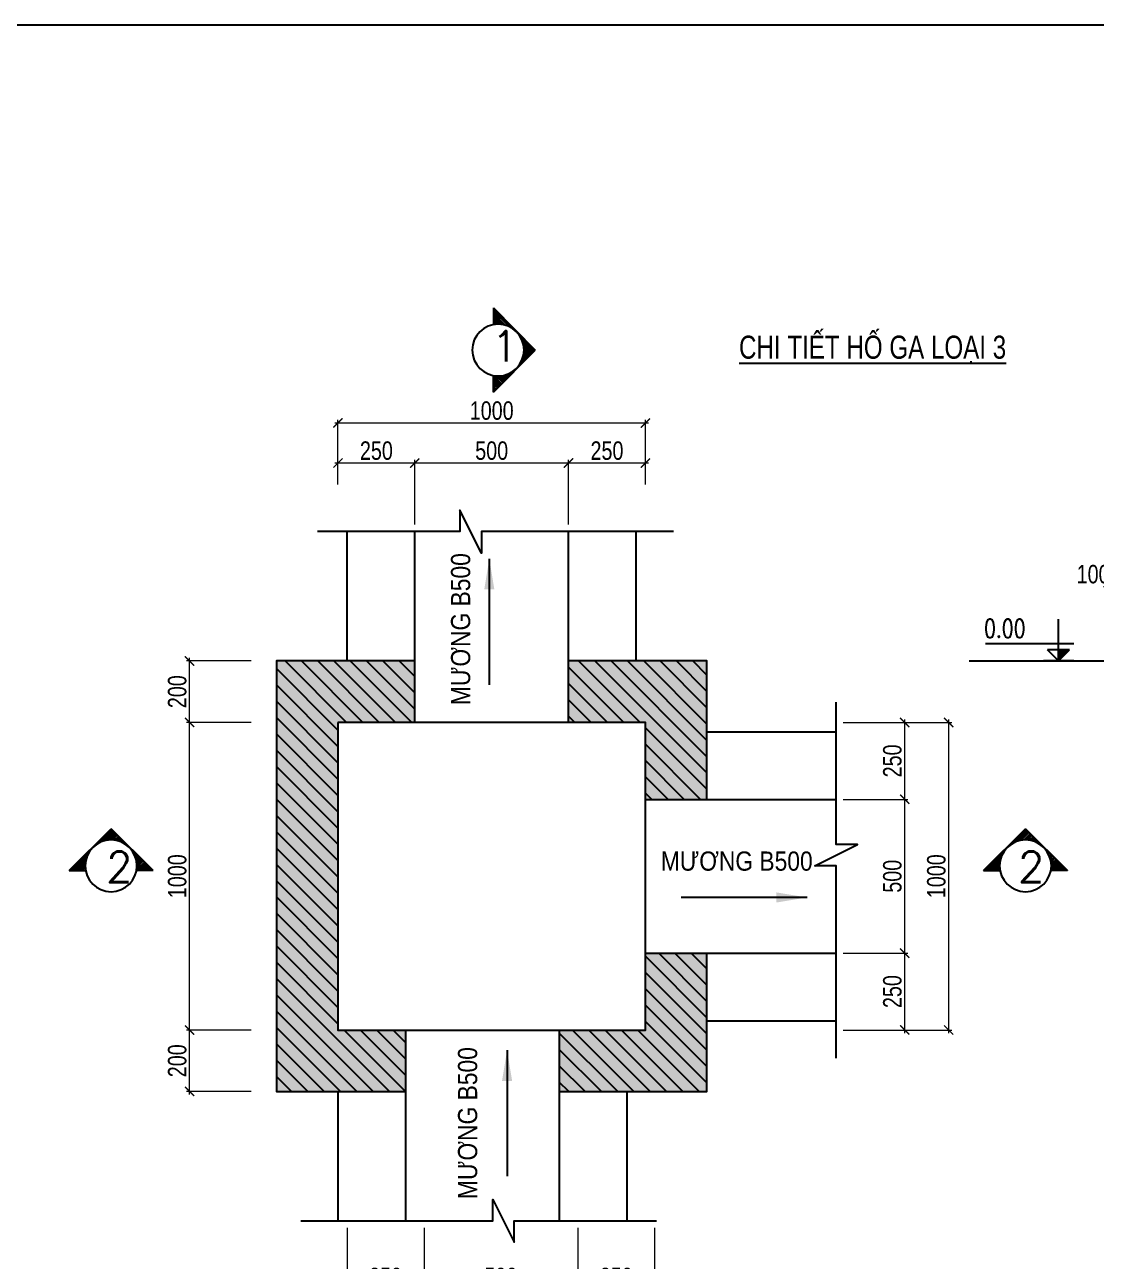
# Model space of a CAD drawing. Header units: millimetres. Extents: x -294625 to 2136527, y -251383 to 128331.
# Drawn here: x 1564891 to 1568376, y -124844 to -120824 of the extents above; entities that cross this region are included whole.
import ezdxf
from ezdxf.enums import TextEntityAlignment as Align

# ---------------------------------------------------------------- set-up
doc = ezdxf.new("R2010")
doc.units = ezdxf.units.MM
doc.linetypes.add('$0$HIDDEN', pattern=[0.375, 0.25, -0.125])
doc.linetypes.add('CONTINOUS', pattern=[0])
doc.layers.get('Defpoints').update_dxf_attribs({"lineweight": 0})
for name, color, linetype in [('1-WALL', 1, 'Continuous'), ('1HATCH', 251, 'Continuous'), ('CHU', 7, 'Continuous'), ('Gtechcons-Text', 7, 'Continuous'), ('HNCD-TEX', 3, 'Continuous'), ('P-Netcat', 6, 'CONTINOUS'), ('S13_Hatch Line', 8, 'Continuous'), ('S14_Annotation', 3, 'Continuous'), ('S24_Wall', 2, 'Continuous'), ('THAY', 7, 'Continuous')]:
    doc.layers.add(name, color=color, linetype=linetype)
for name, color, linetype, lineweight in [('8', 8, 'Continuous', 5), ('CNC291_T', 3, 'Continuous', 13), ('N4--1-OTHER1', 143, 'CONTINOUS', 15), ('S-ANNO-DIMS', 41, 'Continuous', 20), ('yckt nuoc', 3, 'Continuous', 40)]:
    doc.layers.add(name, color=color, linetype=linetype, lineweight=lineweight)
doc.layers.add('N4-Depoint', color=254, linetype='CONTINOUS', plot=False)
doc.styles.add('HNCD- Vnsimli', font='vnsimli.shx', dxfattribs={"width": 0.75, "bigfont": 'vns.shx'})
doc.styles.add('L-Arial', font='arial.ttf')
doc.styles.add('S-TEXT-2.0H', font='unicode.shx', dxfattribs={"width": 0.8, "height": 60})
doc.styles.get("Standard").update_dxf_attribs({"font": 'arialbd.ttf'})
doc.styles.add('TEXT_ARIAL', font='arial.ttf', dxfattribs={"width": 0.75})
doc.styles.add('TXT', font='txt.shx')
doc.dimstyles.new('CNC_mm_D2.0(25) Tick', dxfattribs={"dimtxt": 60, "dimasz": 30, "dimexe": 10, "dimexo": 0, "dimgap": 10, "dimtad": 1, "dimdec": 0, "dimzin": 9, "dimdsep": 46, "dimtxsty": 'S-TEXT-2.0H', "dimblk": 'ARCHTICK', "dimcen": 10, "dimdle": 10, "dimclrd": 83, "dimclre": 83, "dimclrt": 41, "dimadec": 0, "dimazin": 2, "dimtfac": 1, "dimtdec": 0, "dimtix": 1, "dimtmove": 2, "dimatfit": 0, "dimldrblk": 'ARCHTICK', "dimfxl": 200, "dimfxlon": 1, "dimtolj": 1, "dimtzin": 0, "dimlwd": 13, "dimlwe": 13, "dimarcsym": 1})
doc.dimstyles.get("Standard").update_dxf_attribs({"dimtxt": 0.18, "dimasz": 0.18, "dimexe": 0.18, "dimexo": 0.0625, "dimgap": 0.09, "dimtad": 0, "dimtih": 1, "dimtoh": 1, "dimdec": 4, "dimzin": 0, "dimdsep": 46, "dimtxsty": 'Standard', "dimcen": 0.09, "dimadec": 0, "dimazin": 0, "dimtfac": 1, "dimtdec": 4, "dimtofl": 0, "dimtmove": 0, "dimatfit": 3, "dimfxl": 1, "dimtolj": 1, "dimtzin": 0, "dimarcsym": 0})

# ---------------------------------------------------------------- blocks, each defined once
blk = doc.blocks.new('_ArchTick')
at = {"color": 0, "linetype": 'ByBlock', "const_width": 0.15}
blk.add_lwpolyline([(-0.5, -0.5), (0.5, 0.5)], dxfattribs=at)
blk = doc.blocks.new('*D285')
at = {"layer": '1-WALL', "color": 83, "lineweight": 13, "transparency": 16777216}
for p, q in [((1567553, -123842.3), (1567763, -123842.3)), ((1567753, -124102.3), (1567753, -123832.3)), ((1567553, -124092.3), (1567763, -124092.3))]:
    blk.add_line(p, q, dxfattribs=at)
at = {"layer": 'Defpoints', "color": 0, "transparency": 16777216}
for p in [(1566909.6, -123842.3), (1567753, -123842.3), (1566909.6, -124092.3)]:
    blk.add_point(p, dxfattribs=at)
at = {"layer": '1-WALL', "color": 83, "lineweight": 13, "transparency": 16777216, "xscale": 30, "yscale": 30, "zscale": 30}
for p, rotation in [((1567753, -123842.3), 90), ((1567753, -124092.3), 270)]:
    blk.add_blockref('_ArchTick', p, dxfattribs=dict(at, rotation=rotation))
at = {"layer": '1-WALL', "color": 41, "transparency": 16777216, "insert": (1567713, -123967.3), "char_height": 60, "attachment_point": 5, "rotation": 90, "style": 'S-TEXT-2.0H'}
blk.add_mtext('\\A1;250', dxfattribs=at)
blk = doc.blocks.new('*D286')
at = {"layer": '1-WALL', "color": 83, "lineweight": 13, "transparency": 16777216}
for p, q in [((1567553, -123342.3), (1567763, -123342.3)), ((1567753, -123852.3), (1567753, -123332.3)), ((1567553, -123842.3), (1567763, -123842.3))]:
    blk.add_line(p, q, dxfattribs=at)
at = {"layer": 'Defpoints', "color": 0, "transparency": 16777216}
for p in [(1567394, -123342.3), (1567753, -123342.3), (1566909.6, -123842.3)]:
    blk.add_point(p, dxfattribs=at)
at = {"layer": '1-WALL', "color": 83, "lineweight": 13, "transparency": 16777216, "xscale": 30, "yscale": 30, "zscale": 30}
for p, rotation in [((1567753, -123342.3), 90), ((1567753, -123842.3), 270)]:
    blk.add_blockref('_ArchTick', p, dxfattribs=dict(at, rotation=rotation))
at = {"layer": '1-WALL', "color": 41, "transparency": 16777216, "insert": (1567713, -123592.3), "char_height": 60, "attachment_point": 5, "rotation": 90, "style": 'S-TEXT-2.0H'}
blk.add_mtext('\\A1;500', dxfattribs=at)
blk = doc.blocks.new('*D287')
at = {"layer": '1-WALL', "color": 83, "lineweight": 13, "transparency": 16777216}
for p, q in [((1567553, -123092.3), (1567763, -123092.3)), ((1567753, -123352.3), (1567753, -123082.3)), ((1567553, -123342.3), (1567763, -123342.3))]:
    blk.add_line(p, q, dxfattribs=at)
at = {"layer": 'Defpoints', "color": 0, "transparency": 16777216}
for p in [(1566909.6, -123092.3), (1567753, -123092.3), (1567394, -123342.3)]:
    blk.add_point(p, dxfattribs=at)
at = {"layer": '1-WALL', "color": 83, "lineweight": 13, "transparency": 16777216, "xscale": 30, "yscale": 30, "zscale": 30}
for p, rotation in [((1567753, -123092.3), 90), ((1567753, -123342.3), 270)]:
    blk.add_blockref('_ArchTick', p, dxfattribs=dict(at, rotation=rotation))
at = {"layer": '1-WALL', "color": 41, "transparency": 16777216, "insert": (1567713, -123217.3), "char_height": 60, "attachment_point": 5, "rotation": 90, "style": 'S-TEXT-2.0H'}
blk.add_mtext('\\A1;250', dxfattribs=at)
blk = doc.blocks.new('*D288')
at = {"layer": '1-WALL', "color": 83, "lineweight": 13, "transparency": 16777216}
for p, q in [((1567696, -123092.3), (1567906, -123092.3)), ((1567896, -124102.3), (1567896, -123082.3)), ((1567696, -124092.3), (1567906, -124092.3))]:
    blk.add_line(p, q, dxfattribs=at)
at = {"layer": 'Defpoints', "color": 0, "transparency": 16777216}
for p in [(1566909.6, -123092.3), (1567896, -123092.3), (1566909.6, -124092.3)]:
    blk.add_point(p, dxfattribs=at)
at = {"layer": '1-WALL', "color": 83, "lineweight": 13, "transparency": 16777216, "xscale": 30, "yscale": 30, "zscale": 30}
for p, rotation in [((1567896, -123092.3), 90), ((1567896, -124092.3), 270)]:
    blk.add_blockref('_ArchTick', p, dxfattribs=dict(at, rotation=rotation))
at = {"layer": '1-WALL', "color": 41, "transparency": 16777216, "insert": (1567856, -123592.3), "char_height": 60, "attachment_point": 5, "rotation": 90, "style": 'S-TEXT-2.0H'}
blk.add_mtext('\\A1;1000', dxfattribs=at)
blk = doc.blocks.new('*D289')
at = {"layer": '1-WALL', "color": 83, "lineweight": 13, "transparency": 16777216}
for p, q in [((1565627, -123092.3), (1565417, -123092.3)), ((1565427, -124102.3), (1565427, -123082.3)), ((1565627, -124092.3), (1565417, -124092.3))]:
    blk.add_line(p, q, dxfattribs=at)
at = {"layer": 'Defpoints', "color": 0, "transparency": 16777216}
for p in [(1565427, -123092.3), (1566256.7, -123092.3), (1566256.7, -124092.3)]:
    blk.add_point(p, dxfattribs=at)
at = {"layer": '1-WALL', "color": 83, "lineweight": 13, "transparency": 16777216, "xscale": 30, "yscale": 30, "zscale": 30}
for p, rotation in [((1565427, -123092.3), 90), ((1565427, -124092.3), 270)]:
    blk.add_blockref('_ArchTick', p, dxfattribs=dict(at, rotation=rotation))
at = {"layer": '1-WALL', "color": 41, "transparency": 16777216, "insert": (1565387, -123592.3), "char_height": 60, "attachment_point": 5, "rotation": 90, "style": 'S-TEXT-2.0H'}
blk.add_mtext('\\A1;1000', dxfattribs=at)
blk = doc.blocks.new('MAT CAT')
at = {"layer": '8'}
h = blk.add_hatch(dxfattribs=at)
h.set_pattern_fill('ANSI31', color=256, scale=0.825754, angle=270, style=0)
h.set_pattern_definition([(315, (-103497.6712, 337412.0697), (1.853869705, 1.853869705), [])])
h.paths.add_polyline_path([(26271.9, 53048.2, 0.674504), (26272, 53048.4), (26167.5, 53149.3, 2.384757), (26167.5, 53149.2, 1037975.907024), (26167.5, 53149.2, 0.999999), (26167.4, 53149.3, -0.002012), (26167.4, 53149.3), (26064.9, 53048.4, 0.671093), (26064.9, 53048.2), (26105.4, 53048.2, -0.044637), (26104.4, 53059.4, -1), (26230.6, 53059.4, -0.044637), (26229.6, 53048.2)])
at = {"layer": 'THAY'}
for p, q in [((26064.7, 53048.2), (26167.4, 53149.3)), ((26270.1, 53048.2), (26167.4, 53149.3)), ((26064.7, 53048.2), (26105.6, 53048.2)), ((26270.1, 53048.2), (26229.4, 53048.2))]:
    blk.add_line(p, q, dxfattribs=at)
blk.add_circle((26167.5, 53059.4), 63.1, dxfattribs=at)
blk = doc.blocks.new('*D290')
at = {"layer": '1-WALL', "color": 83, "lineweight": 13, "transparency": 16777216}
for p, q in [((1566919.6, -122118.8), (1565899.6, -122118.8)), ((1565909.6, -122318.8), (1565909.6, -122108.8)), ((1566909.6, -122318.8), (1566909.6, -122108.8))]:
    blk.add_line(p, q, dxfattribs=at)
at = {"layer": 'Defpoints', "color": 0, "transparency": 16777216}
for p in [(1565909.6, -122118.8), (1566909.6, -122365.5), (1565909.6, -122399.2)]:
    blk.add_point(p, dxfattribs=at)
at = {"layer": '1-WALL', "color": 83, "lineweight": 13, "transparency": 16777216, "xscale": 30, "yscale": 30, "zscale": 30, "rotation": 180}
blk.add_blockref('_ArchTick', (1565909.6, -122118.8), dxfattribs=at)
at = {"layer": '1-WALL', "color": 83, "lineweight": 13, "transparency": 16777216, "xscale": 30, "yscale": 30, "zscale": 30}
blk.add_blockref('_ArchTick', (1566909.6, -122118.8), dxfattribs=at)
at = {"layer": '1-WALL', "color": 41, "transparency": 16777216, "insert": (1566409.6, -122078.8), "char_height": 60, "attachment_point": 5, "style": 'S-TEXT-2.0H'}
blk.add_mtext('\\A1;1000', dxfattribs=at)
blk = doc.blocks.new('*D291')
at = {"layer": '1-WALL', "color": 83, "lineweight": 13, "transparency": 16777216}
for p, q in [((1565939.6, -124735.7), (1565939.6, -124945.7)), ((1566189.6, -124735.7), (1566189.6, -124945.7)), ((1565929.6, -124935.7), (1566199.6, -124935.7))]:
    blk.add_line(p, q, dxfattribs=at)
at = {"layer": 'Defpoints', "color": 0, "transparency": 16777216}
for p in [(1565939.6, -124092.3), (1566189.6, -124092.3), (1566189.6, -124935.7)]:
    blk.add_point(p, dxfattribs=at)
at = {"layer": '1-WALL', "color": 83, "lineweight": 13, "transparency": 16777216, "xscale": 30, "yscale": 30, "zscale": 30, "rotation": 180}
blk.add_blockref('_ArchTick', (1565939.6, -124935.7), dxfattribs=at)
at = {"layer": '1-WALL', "color": 83, "lineweight": 13, "transparency": 16777216, "xscale": 30, "yscale": 30, "zscale": 30}
blk.add_blockref('_ArchTick', (1566189.6, -124935.7), dxfattribs=at)
at = {"layer": '1-WALL', "color": 41, "transparency": 16777216, "insert": (1566064.6, -124895.7), "char_height": 60, "attachment_point": 5, "style": 'S-TEXT-2.0H'}
blk.add_mtext('\\A1;250', dxfattribs=at)
blk = doc.blocks.new('*D292')
at = {"layer": '1-WALL', "color": 83, "lineweight": 13, "transparency": 16777216}
for p, q in [((1566189.6, -124735.7), (1566189.6, -124945.7)), ((1566689.6, -124735.7), (1566689.6, -124945.7)), ((1566179.6, -124935.7), (1566699.6, -124935.7))]:
    blk.add_line(p, q, dxfattribs=at)
at = {"layer": 'Defpoints', "color": 0, "transparency": 16777216}
for p in [(1566189.6, -124092.3), (1566689.6, -124576.7), (1566689.6, -124935.7)]:
    blk.add_point(p, dxfattribs=at)
at = {"layer": '1-WALL', "color": 83, "lineweight": 13, "transparency": 16777216, "xscale": 30, "yscale": 30, "zscale": 30, "rotation": 180}
blk.add_blockref('_ArchTick', (1566189.6, -124935.7), dxfattribs=at)
at = {"layer": '1-WALL', "color": 83, "lineweight": 13, "transparency": 16777216, "xscale": 30, "yscale": 30, "zscale": 30}
blk.add_blockref('_ArchTick', (1566689.6, -124935.7), dxfattribs=at)
at = {"layer": '1-WALL', "color": 41, "transparency": 16777216, "insert": (1566439.6, -124895.7), "char_height": 60, "attachment_point": 5, "style": 'S-TEXT-2.0H'}
blk.add_mtext('\\A1;500', dxfattribs=at)
blk = doc.blocks.new('*D293')
at = {"layer": '1-WALL', "color": 83, "lineweight": 13, "transparency": 16777216}
for p, q in [((1566689.6, -124735.7), (1566689.6, -124945.7)), ((1566939.6, -124735.7), (1566939.6, -124945.7)), ((1566679.6, -124935.7), (1566949.6, -124935.7))]:
    blk.add_line(p, q, dxfattribs=at)
at = {"layer": 'Defpoints', "color": 0, "transparency": 16777216}
for p in [(1566939.6, -124092.3), (1566689.6, -124576.7), (1566939.6, -124935.7)]:
    blk.add_point(p, dxfattribs=at)
at = {"layer": '1-WALL', "color": 83, "lineweight": 13, "transparency": 16777216, "xscale": 30, "yscale": 30, "zscale": 30, "rotation": 180}
blk.add_blockref('_ArchTick', (1566689.6, -124935.7), dxfattribs=at)
at = {"layer": '1-WALL', "color": 83, "lineweight": 13, "transparency": 16777216, "xscale": 30, "yscale": 30, "zscale": 30}
blk.add_blockref('_ArchTick', (1566939.6, -124935.7), dxfattribs=at)
at = {"layer": '1-WALL', "color": 41, "transparency": 16777216, "insert": (1566814.6, -124895.7), "char_height": 60, "attachment_point": 5, "style": 'S-TEXT-2.0H'}
blk.add_mtext('\\A1;250', dxfattribs=at)
blk = doc.blocks.new('*D294')
at = {"layer": '1-WALL', "color": 83, "lineweight": 13, "transparency": 16777216}
for p, q in [((1565939.6, -124878.7), (1565939.6, -125088.7)), ((1566939.6, -124878.7), (1566939.6, -125088.7)), ((1565929.6, -125078.7), (1566949.6, -125078.7))]:
    blk.add_line(p, q, dxfattribs=at)
at = {"layer": 'Defpoints', "color": 0, "transparency": 16777216}
for p in [(1565939.6, -124092.3), (1566939.6, -124092.3), (1566939.6, -125078.7)]:
    blk.add_point(p, dxfattribs=at)
at = {"layer": '1-WALL', "color": 83, "lineweight": 13, "transparency": 16777216, "xscale": 30, "yscale": 30, "zscale": 30, "rotation": 180}
blk.add_blockref('_ArchTick', (1565939.6, -125078.7), dxfattribs=at)
at = {"layer": '1-WALL', "color": 83, "lineweight": 13, "transparency": 16777216, "xscale": 30, "yscale": 30, "zscale": 30}
blk.add_blockref('_ArchTick', (1566939.6, -125078.7), dxfattribs=at)
at = {"layer": '1-WALL', "color": 41, "transparency": 16777216, "insert": (1566439.6, -125038.7), "char_height": 60, "attachment_point": 5, "style": 'S-TEXT-2.0H'}
blk.add_mtext('\\A1;1000', dxfattribs=at)
blk = doc.blocks.new('*U78')
at = {"layer": 'HNCD-TEX', "color": 8}
for p, q in [((1103, 0), (1103, 565)), ((1309, 230), (113, 230)), ((1309, 0), (897, 0)), ((1103, 0), (954, 150)), ((1253, 150), (954, 150)), ((1103, 0), (1253, 150))]:
    blk.add_line(p, q, dxfattribs=at)
blk.add_solid([(1253, 150), (1103, 150), (1103, 0)], dxfattribs=at)
at = {"layer": 'HNCD-TEX', "ltscale": 10, "style": 'HNCD- Vnsimli', "width": 0.75}
for tag, p in [('COTCAODO1', (597, 1148)), ('COTCAODO2', (597, 800)), ('COTCAODO3', (597, 441))]:
    blk.add_attdef(tag, text='', height=253, dxfattribs=at).set_placement(p, align=Align.MIDDLE_CENTER)
blk = doc.blocks.new('*D304')
at = {"layer": 'Defpoints', "color": 0, "transparency": 16777216}
for p in [(1568429.7, -122651.7), (1568429.7, -122750.8), (1568529.7, -122750.8)]:
    blk.add_point(p, dxfattribs=at)
at = {"layer": 'S-ANNO-DIMS', "color": 83, "lineweight": 13, "transparency": 16777216}
for p, q in [((1568429.7, -122651.7), (1568399.7, -122651.7)), ((1568429.7, -122750.8), (1568429.7, -122641.7)), ((1568529.7, -122651.7), (1568429.7, -122651.7)), ((1568529.7, -122750.8), (1568529.7, -122641.7)), ((1568529.7, -122651.7), (1568559.7, -122651.7))]:
    blk.add_line(p, q, dxfattribs=at)
at = {"layer": 'S-ANNO-DIMS', "color": 83, "lineweight": 13, "transparency": 16777216, "xscale": 30, "yscale": 30, "zscale": 30}
blk.add_blockref('_ArchTick', (1568429.7, -122651.7), dxfattribs=at)
at = {"layer": 'S-ANNO-DIMS', "color": 83, "lineweight": 13, "transparency": 16777216, "xscale": 30, "yscale": 30, "zscale": 30, "rotation": 180}
blk.add_blockref('_ArchTick', (1568529.7, -122651.7), dxfattribs=at)
at = {"layer": 'S-ANNO-DIMS', "color": 41, "transparency": 16777216, "insert": (1568365.7, -122610.5), "char_height": 60, "attachment_point": 5, "style": 'S-TEXT-2.0H'}
blk.add_mtext('\\A1;100', dxfattribs=at)
blk = doc.blocks.new('*D319')
at = {"layer": '1-WALL', "color": 83, "lineweight": 13, "transparency": 16777216}
for p, q in [((1565627, -122892.3), (1565417, -122892.3)), ((1565427, -123102.3), (1565427, -122882.3)), ((1565627, -123092.3), (1565417, -123092.3))]:
    blk.add_line(p, q, dxfattribs=at)
at = {"layer": 'Defpoints', "color": 0, "transparency": 16777216}
for p in [(1565427, -122892.3), (1565709.6, -122892.3), (1565627, -123092.3)]:
    blk.add_point(p, dxfattribs=at)
at = {"layer": '1-WALL', "color": 83, "lineweight": 13, "transparency": 16777216, "xscale": 30, "yscale": 30, "zscale": 30}
for p, rotation in [((1565427, -122892.3), 90), ((1565427, -123092.3), 270)]:
    blk.add_blockref('_ArchTick', p, dxfattribs=dict(at, rotation=rotation))
at = {"layer": '1-WALL', "color": 41, "transparency": 16777216, "insert": (1565387, -122992.3), "char_height": 60, "attachment_point": 5, "rotation": 90, "style": 'S-TEXT-2.0H'}
blk.add_mtext('\\A1;200', dxfattribs=at)
blk = doc.blocks.new('*D337')
at = {"layer": '1-WALL', "color": 83, "lineweight": 13, "transparency": 16777216}
for p, q in [((1566669.6, -122248.9), (1566149.6, -122248.9)), ((1566159.6, -122448.9), (1566159.6, -122238.9)), ((1566659.6, -122448.9), (1566659.6, -122238.9))]:
    blk.add_line(p, q, dxfattribs=at)
at = {"layer": 'Defpoints', "color": 0, "transparency": 16777216}
for p in [(1566159.6, -122248.9), (1566159.6, -122607.9), (1566659.6, -123092.3)]:
    blk.add_point(p, dxfattribs=at)
at = {"layer": '1-WALL', "color": 83, "lineweight": 13, "transparency": 16777216, "xscale": 30, "yscale": 30, "zscale": 30, "rotation": 180}
blk.add_blockref('_ArchTick', (1566159.6, -122248.9), dxfattribs=at)
at = {"layer": '1-WALL', "color": 83, "lineweight": 13, "transparency": 16777216, "xscale": 30, "yscale": 30, "zscale": 30}
blk.add_blockref('_ArchTick', (1566659.6, -122248.9), dxfattribs=at)
at = {"layer": '1-WALL', "color": 41, "transparency": 16777216, "insert": (1566409.6, -122208.9), "char_height": 60, "attachment_point": 5, "style": 'S-TEXT-2.0H'}
blk.add_mtext('\\A1;500', dxfattribs=at)
blk = doc.blocks.new('*D338')
at = {"layer": 'Defpoints', "color": 0, "transparency": 16777216}
for p in [(1566659.6, -122248.9), (1566659.6, -122318.8), (1566909.6, -122318.8)]:
    blk.add_point(p, dxfattribs=at)
at = {"layer": 'N4--1-OTHER1', "color": 83, "lineweight": 13, "transparency": 16777216}
for p, q in [((1566919.6, -122248.9), (1566649.6, -122248.9)), ((1566659.6, -122318.8), (1566659.6, -122238.9)), ((1566909.6, -122318.8), (1566909.6, -122238.9))]:
    blk.add_line(p, q, dxfattribs=at)
at = {"layer": 'N4--1-OTHER1', "color": 83, "lineweight": 13, "transparency": 16777216, "xscale": 30, "yscale": 30, "zscale": 30, "rotation": 180}
blk.add_blockref('_ArchTick', (1566659.6, -122248.9), dxfattribs=at)
at = {"layer": 'N4--1-OTHER1', "color": 83, "lineweight": 13, "transparency": 16777216, "xscale": 30, "yscale": 30, "zscale": 30}
blk.add_blockref('_ArchTick', (1566909.6, -122248.9), dxfattribs=at)
at = {"layer": 'N4--1-OTHER1', "color": 41, "transparency": 16777216, "insert": (1566784.6, -122208.9), "char_height": 60, "attachment_point": 5, "style": 'S-TEXT-2.0H'}
blk.add_mtext('\\A1;250', dxfattribs=at)
blk = doc.blocks.new('*D339')
at = {"layer": 'Defpoints', "color": 0, "transparency": 16777216}
for p in [(1565909.6, -122248.9), (1565909.6, -122318.8), (1566159.6, -122334.4)]:
    blk.add_point(p, dxfattribs=at)
at = {"layer": 'N4--1-OTHER1', "color": 83, "lineweight": 13, "transparency": 16777216}
for p, q in [((1566169.6, -122248.9), (1565899.6, -122248.9)), ((1565909.6, -122318.8), (1565909.6, -122238.9)), ((1566159.6, -122334.4), (1566159.6, -122238.9))]:
    blk.add_line(p, q, dxfattribs=at)
at = {"layer": 'N4--1-OTHER1', "color": 83, "lineweight": 13, "transparency": 16777216, "xscale": 30, "yscale": 30, "zscale": 30, "rotation": 180}
blk.add_blockref('_ArchTick', (1565909.6, -122248.9), dxfattribs=at)
at = {"layer": 'N4--1-OTHER1', "color": 83, "lineweight": 13, "transparency": 16777216, "xscale": 30, "yscale": 30, "zscale": 30}
blk.add_blockref('_ArchTick', (1566159.6, -122248.9), dxfattribs=at)
at = {"layer": 'N4--1-OTHER1', "color": 41, "transparency": 16777216, "insert": (1566034.6, -122208.9), "char_height": 60, "attachment_point": 5, "style": 'S-TEXT-2.0H'}
blk.add_mtext('\\A1;250', dxfattribs=at)
blk = doc.blocks.new('*D374')
at = {"layer": '1-WALL', "color": 83, "lineweight": 13, "transparency": 16777216}
for p, q in [((1565627, -124092.3), (1565417, -124092.3)), ((1565427, -124302.3), (1565427, -124082.3)), ((1565627, -124292.3), (1565417, -124292.3))]:
    blk.add_line(p, q, dxfattribs=at)
at = {"layer": 'Defpoints', "color": 0, "transparency": 16777216}
for p in [(1565427, -124092.3), (1565709.6, -124092.3), (1565627, -124292.3)]:
    blk.add_point(p, dxfattribs=at)
at = {"layer": '1-WALL', "color": 83, "lineweight": 13, "transparency": 16777216, "xscale": 30, "yscale": 30, "zscale": 30}
for p, rotation in [((1565427, -124092.3), 90), ((1565427, -124292.3), 270)]:
    blk.add_blockref('_ArchTick', p, dxfattribs=dict(at, rotation=rotation))
at = {"layer": '1-WALL', "color": 41, "transparency": 16777216, "insert": (1565387, -124192.3), "char_height": 60, "attachment_point": 5, "rotation": 90, "style": 'S-TEXT-2.0H'}
blk.add_mtext('\\A1;200', dxfattribs=at)

msp = doc.modelspace()

# ---------------------------------------------------------------- hatches: boundary and pattern name
at = {"layer": 'S13_Hatch Line', "linetype": '$0$HIDDEN'}
h = msp.add_hatch(dxfattribs=at)
h.set_pattern_fill('ANSI31', color=256, scale=300, angle=-90)
h.set_pattern_definition([(315, (1424852.62, 1134655.697), (26.5165043, 26.5165043), [])])
h.paths.add_polyline_path([(1566629.6, -124092.3), (1566629.6, -124292.3), (1567109.6, -124292.3), (1567109.6, -123842.3), (1566909.6, -123842.3), (1566909.6, -124092.3)])
h.paths.add_polyline_path([(1566129.6, -124292.3), (1566129.6, -124092.3), (1565909.6, -124092.3), (1565909.6, -123717.3), (1565709.6, -123717.3), (1565709.6, -124292.3)])
h.paths.add_polyline_path([(1566659.6, -122892.3), (1566659.6, -123092.3), (1566909.6, -123092.3), (1566909.6, -123342.3), (1567109.6, -123342.3), (1567109.6, -122892.3)])
h.paths.add_polyline_path([(1566159.6, -123092.3), (1566159.6, -122892.3), (1565709.6, -122892.3), (1565709.6, -123717.3), (1565909.6, -123717.3), (1565909.6, -123092.3)])
at = {"layer": 'S13_Hatch Line'}
h = msp.add_hatch(dxfattribs=at)
h.set_pattern_fill('AR-CONC', color=256, scale=10, angle=-90)
h.set_pattern_definition([(320, (1424852.62, 1134655.7), (-6.2752135, -71.7260183), [7.5, -82.5]), (265, (1424852.62, 1134655.7), (75.2192134, 13.8751334), [6, -66]), (10.4514445, (1424852.096, 1134649.72), (68.943999, -57.8508847), [6.374019, -70.114211]), (316.1842, (1424872.62, 1134655.7), (-16.551928, -106.724133), [11.25, -123.75]), (6.6356355, (1424871.24, 1134646.8), (97.41186, -93.4661946), [9.561034, -105.171376]), (261.184164, (1424872.62, 1134655.7), (97.41186, -93.4661945), [9, -99]), (291, (1424867.62, 1134645.7), (-40.261889, -59.6907052), [7.5, -82.5]), (236, (1424867.62, 1134645.7), (72.5150045, -24.331533), [6, -66]), (341.451445, (1424864.264, 1134640.72), (32.2531153, -84.0222377), [6.374019, -70.114211]), (307.5, (1424852.62, 1134655.697), (33.2893854, -1.21598553), [0, -65.2, 0, -67, 0, -66.25]), (277.5, (1424852.62, 1134655.697), (39.4411712, -26.3069537), [0, -38.2, 0, -63.7, 0, -25.25]), (237.5, (1424852.62, 1134677.997), (-2.2554872, -53.3822436), [0, -25, 0, -78, 0, -103.5]), (227.5, (1424852.62, 1134687.997), (10.0104982, -58.318617), [0, -32.5, 0, -51.8, 0, -73.5])])
h.paths.add_polyline_path([(1566629.6, -124092.3), (1566629.6, -124292.3), (1567109.6, -124292.3), (1567109.6, -123842.3), (1566909.6, -123842.3), (1566909.6, -124092.3)])
h.paths.add_polyline_path([(1566129.6, -124292.3), (1566129.6, -124092.3), (1565909.6, -124092.3), (1565909.6, -123717.3), (1565709.6, -123717.3), (1565709.6, -124292.3)])
h.paths.add_polyline_path([(1566659.6, -122892.3), (1566659.6, -123092.3), (1566909.6, -123092.3), (1566909.6, -123342.3), (1567109.6, -123342.3), (1567109.6, -122892.3)])
h.paths.add_polyline_path([(1566159.6, -123092.3), (1566159.6, -122892.3), (1565709.6, -122892.3), (1565709.6, -123717.3), (1565909.6, -123717.3), (1565909.6, -123092.3)])

# ---------------------------------------------------------------- linework, layer by layer
at = {"layer": '1-WALL'}
for points in [[(1567000.6, -122471.8), (1566376.1, -122471.8), (1566376.1, -122541.5), (1566306.4, -122402.1), (1566306.4, -122471.8), (1565843.4, -122471.8)], [(1566159.6, -122892.3), (1565709.6, -122892.3), (1565709.6, -124292.3), (1566129.6, -124292.3)], [(1567109.6, -123342.3), (1567109.6, -122892.3), (1566659.6, -122892.3)], [(1567530.1, -124183.3), (1567530.1, -123558.8), (1567460.4, -123558.8), (1567599.8, -123489.1), (1567530.1, -123489.1), (1567530.1, -123026)], [(1566629.6, -124292.3), (1567109.6, -124292.3), (1567109.6, -123842.3)], [(1565788.6, -124712.8), (1566413.1, -124712.8), (1566413.1, -124643.1), (1566482.8, -124782.5), (1566482.8, -124712.8), (1566945.9, -124712.8)]]:
    msp.add_lwpolyline(points, dxfattribs=at)
msp.add_lwpolyline([(1565909.6, -123092.3), (1565909.6, -124092.3), (1566909.6, -124092.3), (1566909.6, -123092.3)], close=True, dxfattribs=at)
at = {"layer": '1HATCH'}
msp.add_line((1567962.1, -122892.3), (1570215.9, -122892.3), dxfattribs=at)
at = {"layer": 'N4-Depoint'}
msp.add_lwpolyline([(1572287.8, -133101.5), (1557251.5, -133101.5), (1557251.5, -120823.8), (1572287.8, -120823.8)], close=True, dxfattribs=at)
at = {"layer": 'S24_Wall', "color": 3}
for points in [[(1565939.6, -122892.3), (1565939.6, -122471.8)], [(1566159.6, -123092.3), (1566159.6, -122471.8)], [(1566659.6, -123092.3), (1566659.6, -122471.8)], [(1566879.6, -122892.3), (1566879.6, -122471.8)], [(1567109.6, -123122.3), (1567530.1, -123122.3)], [(1566909.6, -123342.3), (1567530.1, -123342.3)], [(1566909.6, -123842.3), (1567530.1, -123842.3)], [(1567109.6, -124062.3), (1567530.1, -124062.3)], [(1566129.6, -124092.3), (1566129.6, -124712.8)], [(1566629.6, -124092.3), (1566629.6, -124712.8)], [(1565909.6, -124292.3), (1565909.6, -124712.8)], [(1566849.6, -124292.3), (1566849.6, -124712.8)]]:
    msp.add_lwpolyline(points, dxfattribs=at)

# ---------------------------------------------------------------- block references
at = {"layer": 'CNC291_T'}
ref = msp.add_blockref('*U78', (1567988.7, -122892.3), dxfattribs=dict(at, xscale=0.24, yscale=0.24, zscale=0.24))
ref.add_attrib('COTCAODO3', '0.00', dxfattribs={"layer": 'HNCD-TEX', "ltscale": 10, "height": 60, "style": 'HNCD- Vnsimli', "width": 0.75}).set_placement((1568078.5, -122786.4), align=Align.MIDDLE_CENTER)
at = {"layer": 'P-Netcat', "xscale": -1.333333333302286, "yscale": 1.333333333302286, "zscale": 1.333333333302286, "rotation": 270}
msp.add_blockref('MAT CAT', (1495684.8, -156771.6), dxfattribs=at)
at = {"layer": 'P-Netcat', "xscale": -1.333333333302286, "yscale": 1.333333333302286, "zscale": 1.333333333302286}
for p in [(1600061.7, -194304.3), (1603035.8, -194304.3)]:
    msp.add_blockref('MAT CAT', p, dxfattribs=at)

# ---------------------------------------------------------------- texts
at = {"layer": 'CHU', "color": 3, "style": 'TXT'}
for s, p in [('1', (1566409.2, -121919.1)), ('2', (1565155.7, -123612.1)), ('2', (1568121.5, -123612.1))]:
    msp.add_text(s, height=100, dxfattribs=at).set_placement(p)
at = {"layer": 'Gtechcons-Text', "style": 'L-Arial', "width": 0.85}
for rotation, p in [(90, (1566339.8, -123035.9)), (360, (1566959.6, -123574.3)), (90, (1566362.5, -124641.9))]:
    msp.add_text('MƯƠNG B500', height=62.5, rotation=rotation, dxfattribs=at).set_placement(p)
at = {"layer": 'S14_Annotation', "color": 4, "style": 'TEXT_ARIAL', "width": 0.75}
msp.add_text('%%UCHI TIẾT HỐ GA LOẠI 3', height=75, dxfattribs=at).set_placement((1567214.1, -121909.7))

# ---------------------------------------------------------------- dimensions: what is measured, and where the dimension line sits
at = {"layer": '1-WALL'}
for base, p1, p2, angle, picture, middle in [((1565909.6, -122118.8), (1566909.6, -122365.5), (1565909.6, -122399.2), 180, '*D290', (1566409.6, -122078.8)), ((1566159.6, -122248.9), (1566659.6, -123092.3), (1566159.6, -122607.9), 180, '*D337', (1566409.6, -122208.9)), ((1565427, -122892.3), (1565627, -123092.3), (1565709.6, -122892.3), 90, '*D319', (1565387, -122992.3)), ((1565427, -123092.3), (1566256.7, -124092.3), (1566256.7, -123092.3), 90, '*D289', (1565387, -123592.3)), ((1567753, -123092.3), (1567394, -123342.3), (1566909.6, -123092.3), 90, '*D287', (1567713, -123217.3)), ((1567896, -123092.3), (1566909.6, -124092.3), (1566909.6, -123092.3), 90, '*D288', (1567856, -123592.3)), ((1567753, -123342.3), (1566909.6, -123842.3), (1567394, -123342.3), 90, '*D286', (1567713, -123592.3)), ((1567753, -123842.3), (1566909.6, -124092.3), (1566909.6, -123842.3), 90, '*D285', (1567713, -123967.3)), ((1565427, -124092.3), (1565627, -124292.3), (1565709.6, -124092.3), 90, '*D374', (1565387, -124192.3))]:
    dim = msp.add_linear_dim(base=base, p1=p1, p2=p2, angle=angle, dimstyle='CNC_mm_D2.0(25) Tick', dxfattribs=at)
    dim.commit()
    dim.dimension.update_dxf_attribs({"geometry": picture, "text_midpoint": middle})
for base, p1, p2, picture, middle in [((1566189.6, -124935.7), (1565939.6, -124092.3), (1566189.6, -124092.3), '*D291', (1566064.6, -124895.7)), ((1566939.6, -125078.7), (1565939.6, -124092.3), (1566939.6, -124092.3), '*D294', (1566439.6, -125038.7)), ((1566689.6, -124935.7), (1566189.6, -124092.3), (1566689.6, -124576.7), '*D292', (1566439.6, -124895.7)), ((1566939.6, -124935.7), (1566689.6, -124576.7), (1566939.6, -124092.3), '*D293', (1566814.6, -124895.7))]:
    dim = msp.add_linear_dim(base=base, p1=p1, p2=p2, dimstyle='CNC_mm_D2.0(25) Tick', dxfattribs=at)
    dim.commit()
    dim.dimension.update_dxf_attribs({"geometry": picture, "text_midpoint": middle})
at = {"layer": 'N4--1-OTHER1'}
for base, p1, p2, picture, middle in [((1565909.6, -122248.9), (1566159.6, -122334.4), (1565909.6, -122318.8), '*D339', (1566034.6, -122208.9)), ((1566659.6, -122248.9), (1566909.6, -122318.8), (1566659.6, -122318.8), '*D338', (1566784.6, -122208.9))]:
    dim = msp.add_linear_dim(base=base, p1=p1, p2=p2, dimstyle='CNC_mm_D2.0(25) Tick', dxfattribs=at)
    dim.commit()
    dim.dimension.update_dxf_attribs({"geometry": picture, "text_midpoint": middle})
at = {"layer": 'S-ANNO-DIMS'}
dim = msp.add_linear_dim(base=(1568429.7, -122651.7), p1=(1568529.7, -122750.8), p2=(1568429.7, -122750.8), angle=180, dimstyle='CNC_mm_D2.0(25) Tick', dxfattribs=at)
dim.commit()
dim.dimension.update_dxf_attribs({"geometry": '*D304', "text_midpoint": (1568365.7, -122610.5), "dimtype": 160})

# ---------------------------------------------------------------- leaders
at = {"layer": 'yckt nuoc'}
for points in [[(1566401.9, -122559.9), (1566401.9, -122969.6)], [(1567435.6, -123661.3), (1567025.8, -123661.3)], [(1566459.7, -124157.8), (1566459.7, -124567.5)]]:
    msp.add_leader(points, dimstyle='Standard', override={"dimasz": 100, "dimfxl": 200, "dimfxlon": 1, "dimtfill": 1, "dimarcsym": 1}, dxfattribs=at)

doc.saveas('drawing.dxf')
